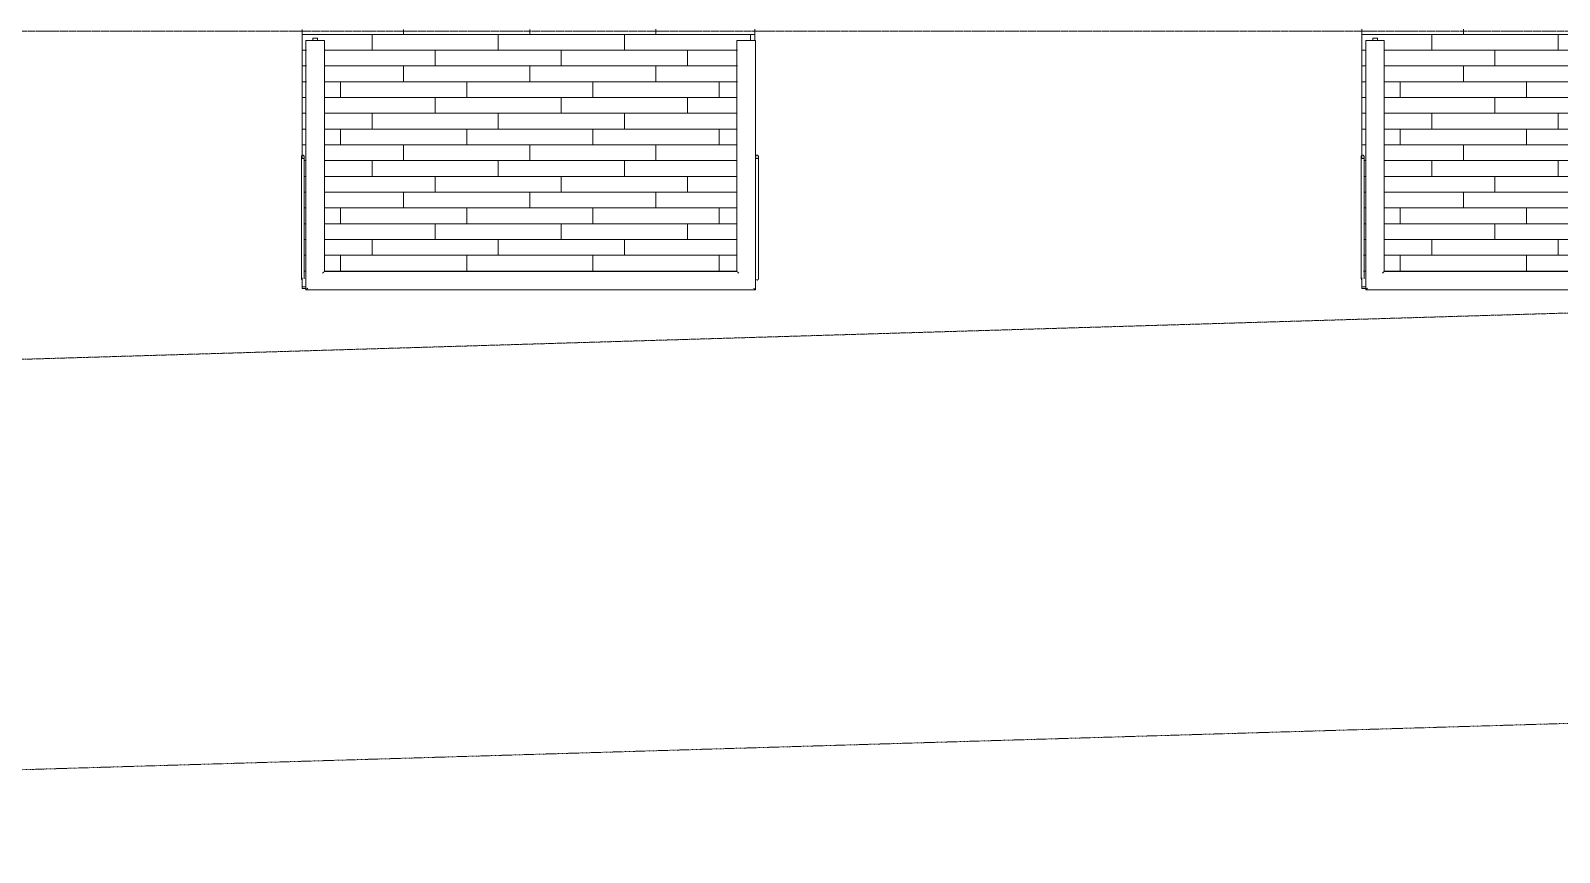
# Model space of a CAD drawing. Header units: inches. Extents: x -1559 to 1959, y 9767 to 12269.
# Drawn here: x 740.3 to 1128, y 9772 to 9980.4 of the extents above; entities that cross this region are included whole.
import ezdxf

# ---------------------------------------------------------------- set-up
doc = ezdxf.new("R2010")
doc.units = ezdxf.units.IN
doc.header["$MEASUREMENT"] = 0
doc.linetypes.add('Dash 1_16_', pattern=[0.125, 0.0625, -0.0625])
doc.linetypes.add('Double Dash 3_8_', pattern=[1, 0.375, -0.125, 0.125, -0.125, 0.125, -0.125])
for name, color, linetype, lineweight in [('0-1', 7, 'Continuous', 5), ('0-2', 7, 'Continuous', 9), ('0-3', 250, 'Double Dash 3_8_', 15), ('A-FLOR-1', 7, 'Continuous', 9), ('A-FLOR-HRAL-1', 7, 'Continuous', 9), ('A-FLOR-PATT-1', 252, 'Continuous', 9), ('C-PROP-LINE-1', 250, 'Double Dash 3_8_', 15), ('C-PROP-LINE-2', 250, 'Dash 1_16_', 15), ('S-BEAM-1', 7, 'Continuous', 9)]:
    doc.layers.add(name, color=color, linetype=linetype, lineweight=lineweight)

# ---------------------------------------------------------------- blocks, each defined once
blk = doc.blocks.new('Railing - Baluster_01-2700443-KEY PLAN - 3RD FLOOR')
at = {"layer": 'A-FLOR-HRAL-1'}
for p, q in [((-0.59, 1.18), (0.59, 1.18)), ((-0.59, 0.59), (-0.59, 1.18)), ((0.59, 1.18), (0.59, 0.59))]:
    blk.add_line(p, q, dxfattribs=at)
blk = doc.blocks.new('Railing - Railing-3281778-KEY PLAN - 3RD FLOOR')
at = {"layer": 'A-FLOR-HRAL-1'}
for p, q in [((-3059.17, 9977.83), (-3059.17, 9914.58)), ((-3059.17, 9977.83), (-3058.7, 9977.83)), ((-3058.7, 9977.83), (-3054.92, 9977.83)), ((-3054.92, 9977.83), (-3054.45, 9977.83)), ((-3054.45, 9919.3), (-3054.45, 9977.83)), ((-2949.85, 9977.83), (-2949.85, 9919.3)), ((-2949.85, 9977.83), (-2949.38, 9977.83)), ((-2949.38, 9977.83), (-2945.6, 9977.83)), ((-2945.6, 9977.83), (-2945.12, 9977.83)), ((-2945.12, 9948.32), (-2945.12, 9977.83)), ((-2945.12, 9914.58), (-2945.12, 9943.99)), ((-2949.85, 9919.3), (-3054.45, 9919.3)), ((-3059.17, 9914.58), (-2945.12, 9914.58))]:
    blk.add_line(p, q, dxfattribs=at)
for points, knots in [([(-3054.92, 9918.83), (-3054.88, 9918.87), (-3054.82, 9918.93), (-3054.74, 9919.01), (-3054.69, 9919.06), (-3054.66, 9919.09), (-3054.62, 9919.13), (-3054.59, 9919.16), (-3054.57, 9919.18), (-3054.54, 9919.21), (-3054.51, 9919.24), (-3054.48, 9919.27), (-3054.46, 9919.29), (-3054.45, 9919.3), (-3054.45, 9919.3)], [0, 0, 0, 0, 0.166667, 0.25, 0.333333, 0.375, 0.416667, 0.5, 0.541667, 0.583333, 0.666667, 0.75, 0.833333, 1, 1, 1, 1]), ([(-2949.38, 9918.83), (-2949.42, 9918.87), (-2949.48, 9918.93), (-2949.56, 9919.01), (-2949.6, 9919.06), (-2949.64, 9919.09), (-2949.67, 9919.13), (-2949.7, 9919.16), (-2949.73, 9919.18), (-2949.76, 9919.21), (-2949.79, 9919.24), (-2949.81, 9919.27), (-2949.84, 9919.29), (-2949.85, 9919.3), (-2949.85, 9919.3)], [0, 0, 0, 0, 0.166667, 0.25, 0.333333, 0.375, 0.416667, 0.5, 0.541667, 0.583333, 0.666667, 0.75, 0.833333, 1, 1, 1, 1]), ([(-3059.17, 9914.58), (-3059.17, 9914.58), (-3059.16, 9914.59), (-3059.14, 9914.61), (-3059.11, 9914.64), (-3059.08, 9914.67), (-3059.06, 9914.69), (-3059.03, 9914.72), (-3058.99, 9914.76), (-3058.95, 9914.8), (-3058.91, 9914.84), (-3058.87, 9914.88), (-3058.8, 9914.95), (-3058.74, 9915.01), (-3058.7, 9915.05)], [0, 0, 0, 0, 0.166667, 0.25, 0.333333, 0.416667, 0.458333, 0.5, 0.583333, 0.666667, 0.708333, 0.75, 0.833333, 1, 1, 1, 1]), ([(-2945.12, 9914.58), (-2945.12, 9914.58), (-2945.13, 9914.59), (-2945.16, 9914.61), (-2945.19, 9914.64), (-2945.21, 9914.67), (-2945.24, 9914.69), (-2945.27, 9914.72), (-2945.31, 9914.76), (-2945.35, 9914.8), (-2945.39, 9914.84), (-2945.42, 9914.88), (-2945.49, 9914.95), (-2945.55, 9915.01), (-2945.6, 9915.05)], [0, 0, 0, 0, 0.166667, 0.25, 0.333333, 0.416667, 0.458333, 0.5, 0.583333, 0.666667, 0.708333, 0.75, 0.833333, 1, 1, 1, 1])]:
    blk.add_open_spline(points, degree=3, knots=knots, dxfattribs=at)
blk.add_blockref('Railing - Baluster_01-2700443-KEY PLAN - 3RD FLOOR', (-3056.81, 9977.24))
blk = doc.blocks.new('Walls 51 - Walls 1-3281723-KEY PLAN - 3RD FLOOR')
at = {"layer": 'S-BEAM-1'}
for p, q in [((-3060.32, 9948.32), (-3060.32, 9917.43)), ((-3059.57, 9917.43), (-3059.57, 9948.32))]:
    blk.add_line(p, q, dxfattribs=at)
at = {"layer": 'S-BEAM-1', "flags": 128}
for points in [[(-3059.57, 9948.32), (-3059.58, 9948.43), (-3059.62, 9948.52), (-3059.67, 9948.61), (-3059.74, 9948.68), (-3059.82, 9948.73), (-3059.9, 9948.76), (-3059.99, 9948.76), (-3060.08, 9948.73), (-3060.16, 9948.68), (-3060.23, 9948.61), (-3060.28, 9948.52), (-3060.31, 9948.43), (-3060.32, 9948.32)], [(-3060.32, 9948.32), (-3060.31, 9948.21), (-3060.28, 9948.12), (-3060.23, 9948.03), (-3060.16, 9947.96), (-3060.08, 9947.91), (-3059.99, 9947.88), (-3059.9, 9947.88), (-3059.82, 9947.91), (-3059.74, 9947.96), (-3059.67, 9948.03), (-3059.62, 9948.12), (-3059.58, 9948.21), (-3059.57, 9948.32)]]:
    blk.add_lwpolyline(points, dxfattribs=at)
at = {"layer": 'S-BEAM-1'}
blk.add_ellipse((-3059.95, 9917.43), major_axis=(0.375, 0), ratio=0.850805, start_param=3.141593, end_param=4.18879, dxfattribs=at)
blk = doc.blocks.new('Walls 52 - Walls 1-3281732-KEY PLAN - 3RD FLOOR')
at = {"layer": 'S-BEAM-1'}
for p, q in [((-2945.12, 9948.32), (-2945.12, 9942.98)), ((-2944.37, 9917.43), (-2944.37, 9948.32))]:
    blk.add_line(p, q, dxfattribs=at)
at = {"layer": 'S-BEAM-1', "flags": 128}
for points in [[(-2944.37, 9948.32), (-2944.38, 9948.43), (-2944.42, 9948.52), (-2944.47, 9948.61), (-2944.54, 9948.68), (-2944.62, 9948.73), (-2944.7, 9948.76), (-2944.79, 9948.76), (-2944.88, 9948.73), (-2944.96, 9948.68), (-2945.03, 9948.61), (-2945.08, 9948.52), (-2945.11, 9948.43), (-2945.12, 9948.32)], [(-2945.12, 9948.32), (-2945.11, 9948.21), (-2945.08, 9948.12), (-2945.03, 9948.03), (-2944.96, 9947.96), (-2944.88, 9947.91), (-2944.79, 9947.88), (-2944.7, 9947.88), (-2944.62, 9947.91), (-2944.54, 9947.96), (-2944.47, 9948.03), (-2944.42, 9948.12), (-2944.38, 9948.21), (-2944.37, 9948.32)]]:
    blk.add_lwpolyline(points, dxfattribs=at)
at = {"layer": 'S-BEAM-1'}
blk.add_ellipse((-2944.75, 9917.43), major_axis=(0.375, 0), ratio=0.850805, start_param=3.141593, end_param=6.283185, dxfattribs=at)
blk = doc.blocks.new('Railing - Railing-3281951-KEY PLAN - 3RD FLOOR')
at = {"layer": 'A-FLOR-HRAL-1'}
for p, q in [((-2790.37, 9977.83), (-2790.37, 9914.58)), ((-2790.37, 9977.83), (-2789.9, 9977.83)), ((-2789.9, 9977.83), (-2786.12, 9977.83)), ((-2786.12, 9977.83), (-2785.65, 9977.83)), ((-2785.65, 9919.3), (-2785.65, 9977.83)), ((-2681.05, 9977.83), (-2681.05, 9919.3)), ((-2681.05, 9977.83), (-2680.58, 9977.83)), ((-2680.58, 9977.83), (-2676.8, 9977.83)), ((-2676.8, 9977.83), (-2676.32, 9977.83)), ((-2676.32, 9948.32), (-2676.32, 9977.83)), ((-2676.32, 9914.58), (-2676.32, 9943.99)), ((-2681.05, 9919.3), (-2785.65, 9919.3)), ((-2790.37, 9914.58), (-2676.32, 9914.58))]:
    blk.add_line(p, q, dxfattribs=at)
for points, knots in [([(-2786.12, 9918.83), (-2786.08, 9918.87), (-2786.02, 9918.93), (-2785.94, 9919.01), (-2785.89, 9919.06), (-2785.86, 9919.09), (-2785.82, 9919.13), (-2785.79, 9919.16), (-2785.77, 9919.18), (-2785.74, 9919.21), (-2785.71, 9919.24), (-2785.68, 9919.27), (-2785.66, 9919.29), (-2785.65, 9919.3), (-2785.65, 9919.3)], [0, 0, 0, 0, 0.166667, 0.25, 0.333333, 0.375, 0.416667, 0.5, 0.541667, 0.583333, 0.666667, 0.75, 0.833333, 1, 1, 1, 1]), ([(-2680.58, 9918.83), (-2680.62, 9918.87), (-2680.68, 9918.93), (-2680.76, 9919.01), (-2680.8, 9919.06), (-2680.84, 9919.09), (-2680.87, 9919.13), (-2680.9, 9919.16), (-2680.93, 9919.18), (-2680.96, 9919.21), (-2680.99, 9919.24), (-2681.01, 9919.27), (-2681.04, 9919.29), (-2681.05, 9919.3), (-2681.05, 9919.3)], [0, 0, 0, 0, 0.166667, 0.25, 0.333333, 0.375, 0.416667, 0.5, 0.541667, 0.583333, 0.666667, 0.75, 0.833333, 1, 1, 1, 1]), ([(-2790.37, 9914.58), (-2790.37, 9914.58), (-2790.36, 9914.59), (-2790.34, 9914.61), (-2790.31, 9914.64), (-2790.28, 9914.67), (-2790.26, 9914.69), (-2790.23, 9914.72), (-2790.19, 9914.76), (-2790.15, 9914.8), (-2790.11, 9914.84), (-2790.07, 9914.88), (-2790, 9914.95), (-2789.94, 9915.01), (-2789.9, 9915.05)], [0, 0, 0, 0, 0.166667, 0.25, 0.333333, 0.416667, 0.458333, 0.5, 0.583333, 0.666667, 0.708333, 0.75, 0.833333, 1, 1, 1, 1]), ([(-2676.32, 9914.58), (-2676.32, 9914.58), (-2676.33, 9914.59), (-2676.36, 9914.61), (-2676.39, 9914.64), (-2676.41, 9914.67), (-2676.44, 9914.69), (-2676.47, 9914.72), (-2676.51, 9914.76), (-2676.55, 9914.8), (-2676.59, 9914.84), (-2676.62, 9914.88), (-2676.69, 9914.95), (-2676.75, 9915.01), (-2676.8, 9915.05)], [0, 0, 0, 0, 0.166667, 0.25, 0.333333, 0.416667, 0.458333, 0.5, 0.583333, 0.666667, 0.708333, 0.75, 0.833333, 1, 1, 1, 1])]:
    blk.add_open_spline(points, degree=3, knots=knots, dxfattribs=at)
blk.add_blockref('Railing - Baluster_01-2700443-KEY PLAN - 3RD FLOOR', (-2788.01, 9977.24))
blk = doc.blocks.new('Walls 54 - Walls 1-3281896-KEY PLAN - 3RD FLOOR')
at = {"layer": 'S-BEAM-1'}
for p, q in [((-2791.52, 9948.32), (-2791.52, 9917.43)), ((-2790.77, 9917.43), (-2790.77, 9948.32))]:
    blk.add_line(p, q, dxfattribs=at)
at = {"layer": 'S-BEAM-1', "flags": 128}
for points in [[(-2790.77, 9948.32), (-2790.78, 9948.43), (-2790.82, 9948.52), (-2790.87, 9948.61), (-2790.94, 9948.68), (-2791.02, 9948.73), (-2791.1, 9948.76), (-2791.19, 9948.76), (-2791.28, 9948.73), (-2791.36, 9948.68), (-2791.43, 9948.61), (-2791.48, 9948.52), (-2791.51, 9948.43), (-2791.52, 9948.32)], [(-2791.52, 9948.32), (-2791.51, 9948.21), (-2791.48, 9948.12), (-2791.43, 9948.03), (-2791.36, 9947.96), (-2791.28, 9947.91), (-2791.19, 9947.88), (-2791.1, 9947.88), (-2791.02, 9947.91), (-2790.94, 9947.96), (-2790.87, 9948.03), (-2790.82, 9948.12), (-2790.78, 9948.21), (-2790.77, 9948.32)]]:
    blk.add_lwpolyline(points, dxfattribs=at)
at = {"layer": 'S-BEAM-1'}
blk.add_ellipse((-2791.15, 9917.43), major_axis=(0.375, 0), ratio=0.850805, start_param=3.141593, end_param=4.18879, dxfattribs=at)
blk = doc.blocks.new('Family - ___-1878357-KEY PLAN - 3RD FLOOR')
at = {"layer": 'C-PROP-LINE-1'}
blk.add_line((-3831.82, 9771.98), (-2096.45, 9823.93), dxfattribs=at)
blk = doc.blocks.new('Family - ___-2835860-KEY PLAN - 3RD FLOOR')
at = {"layer": 'C-PROP-LINE-2'}
blk.add_line((-2638.11, 9980.19), (-3860.72, 9980.19), dxfattribs=at)
blk = doc.blocks.new('Family - ___-2835932-KEY PLAN - 3RD FLOOR')
at = {"layer": 'C-PROP-LINE-2'}
blk.add_line((-2067.92, 9980.19), (-3860.72, 9980.19), dxfattribs=at)
blk = doc.blocks.new('Family - ___-2855424-KEY PLAN - 3RD FLOOR')
at = {"layer": 'C-PROP-LINE-2'}
blk.add_line((-3987.11, 9871.38), (-1910.75, 9933.54), dxfattribs=at)
blk = doc.blocks.new('CTR - 1st Phase - Shell_rvt-1-KEY PLAN - 3RD FLOOR')
at = {"layer": 'A-FLOR-PATT-1'}
h = blk.add_hatch(dxfattribs=at)
h.set_pattern_fill('FP_19', color=256, style=0, pattern_type=2)
h.set_pattern_definition([(0, (-2429.124, 10875.377), (0, 4), []), (90, (-2429.124, 10875.377), (-8, 8), [4, -28]), (90, (-2413.124, 10879.377), (-8, 8), [4, -28])])
h.paths.add_polyline_path([(-3059.17, 9914.94), (-3059.03, 9977.83), (-3057.4, 9977.83), (-3057.28, 9978.42), (-3056.22, 9978.42), (-3056.22, 9977.83), (-3054.45, 9977.83), (-3054.45, 9919.3), (-2949.85, 9919.3), (-2949.71, 9977.83), (-2945.31, 9977.83), (-2945.31, 9980.69), (-3060.14, 9980.63), (-3059.99, 9947.88), (-3059.67, 9948.03), (-3059.57, 9948.32), (-3059.74, 9917.7), (-3060.05, 9917.63), (-3060.14, 9917.49), (-3060.14, 9914.94), (-3059.92, 9914.94)], flags=0)
h = blk.add_hatch(dxfattribs=at)
h.set_pattern_fill('FP_20', color=256, style=0, pattern_type=2)
h.set_pattern_definition([(0, (-2160.324, 10875.377), (0, 4), []), (90, (-2160.324, 10875.377), (-8, 8), [4, -28]), (90, (-2144.324, 10879.377), (-8, 8), [4, -28])])
h.paths.add_polyline_path([(-2790.37, 9914.94), (-2790.23, 9977.83), (-2788.6, 9977.83), (-2788.48, 9978.42), (-2787.42, 9978.42), (-2787.42, 9977.83), (-2785.65, 9977.83), (-2785.65, 9919.3), (-2681.05, 9919.3), (-2680.91, 9977.83), (-2676.51, 9977.83), (-2676.51, 9980.63), (-2791.34, 9980.69), (-2791.19, 9947.88), (-2790.87, 9948.03), (-2790.77, 9948.32), (-2790.94, 9917.7), (-2791.25, 9917.63), (-2791.34, 9917.49), (-2791.34, 9914.94)], flags=0)
at = {"layer": 'A-FLOR-1'}
for p, q in [((-3060.14, 9980.63), (-3060.14, 9947.94)), ((-2945.31, 9977.83), (-2945.31, 9980.69)), ((-2791.34, 9980.69), (-2791.34, 9947.94)), ((-3060.14, 9917.67), (-3060.14, 9914.94)), ((-2791.34, 9917.67), (-2791.34, 9914.94)), ((-3060.14, 9914.94), (-3059.16, 9914.94)), ((-2791.34, 9914.94), (-2790.36, 9914.94))]:
    blk.add_line(p, q, dxfattribs=at)
at = {"layer": '0-2'}
for name in ['Railing - Railing-3281778-KEY PLAN - 3RD FLOOR', 'Railing - Railing-3281951-KEY PLAN - 3RD FLOOR', 'Walls 51 - Walls 1-3281723-KEY PLAN - 3RD FLOOR', 'Walls 52 - Walls 1-3281732-KEY PLAN - 3RD FLOOR', 'Walls 54 - Walls 1-3281896-KEY PLAN - 3RD FLOOR']:
    blk.add_blockref(name, (0, 0), dxfattribs=at)
at = {"layer": '0-3'}
for name in ['Family - ___-1878357-KEY PLAN - 3RD FLOOR', 'Family - ___-2835932-KEY PLAN - 3RD FLOOR', 'Family - ___-2835860-KEY PLAN - 3RD FLOOR', 'Family - ___-2855424-KEY PLAN - 3RD FLOOR']:
    blk.add_blockref(name, (0, 0), dxfattribs=at)

msp = doc.modelspace()

# ---------------------------------------------------------------- block references
at = {"layer": '0-1'}
msp.add_blockref('CTR - 1st Phase - Shell_rvt-1-KEY PLAN - 3RD FLOOR', (3869.27, 0), dxfattribs=at)

doc.saveas('drawing.dxf')
